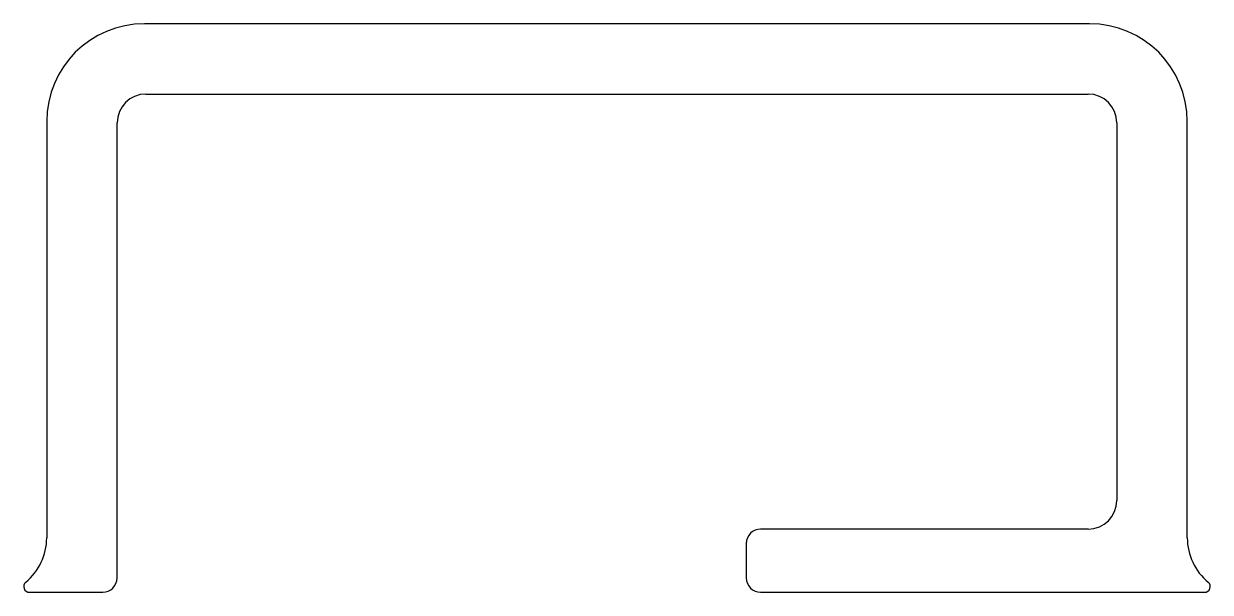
# Model space of a CAD drawing. Extents: x 1497.1 to 1538.4, y 174.8 to 194.6.
import ezdxf

# ---------------------------------------------------------------- set-up
doc = ezdxf.new("R2010")
doc.units = 0
doc.header["$LTSCALE"] = 15
doc.layers.get('0').update_dxf_attribs({"linetype": 'CONTINUOUS'})

msp = doc.modelspace()

# ---------------------------------------------------------------- linework, layer by layer
for p, q in [((1534.178, 194.648), (1501.278, 194.648)), ((1501.328, 192.198), (1534.128, 192.198)), ((1497.878, 191.248), (1497.878, 176.745)), ((1537.578, 176.745), (1537.578, 191.248)), ((1500.328, 175.348), (1500.328, 191.198)), ((1535.128, 191.198), (1535.128, 178.048)), ((1534.128, 177.048), (1522.728, 177.048)), ((1522.228, 176.548), (1522.228, 175.348)), ((1497.278, 174.848), (1499.828, 174.848)), ((1522.728, 174.848), (1538.178, 174.848))]:
    msp.add_line(p, q)
for centre, radius, start, end in [((1501.278, 191.248), 3.4, 90, 180), ((1534.178, 191.248), 3.4, 360, 90), ((1501.328, 191.198), 1, 90, 180), ((1534.128, 191.198), 1, 0, 90), ((1534.128, 178.048), 1, 270, 360), ((1522.728, 176.548), 0.5, 90, 180), ((1495.878, 176.745), 2, 309.5212, 0), ((1539.578, 176.745), 2, 180, 230.4788), ((1497.278, 175.048), 0.2, 129.5212, 270), ((1499.828, 175.348), 0.5, 270, 0), ((1522.728, 175.348), 0.5, 180, 270), ((1538.178, 175.048), 0.2, 270, 50.4788)]:
    msp.add_arc(centre, radius, start, end)

doc.saveas('drawing.dxf')
